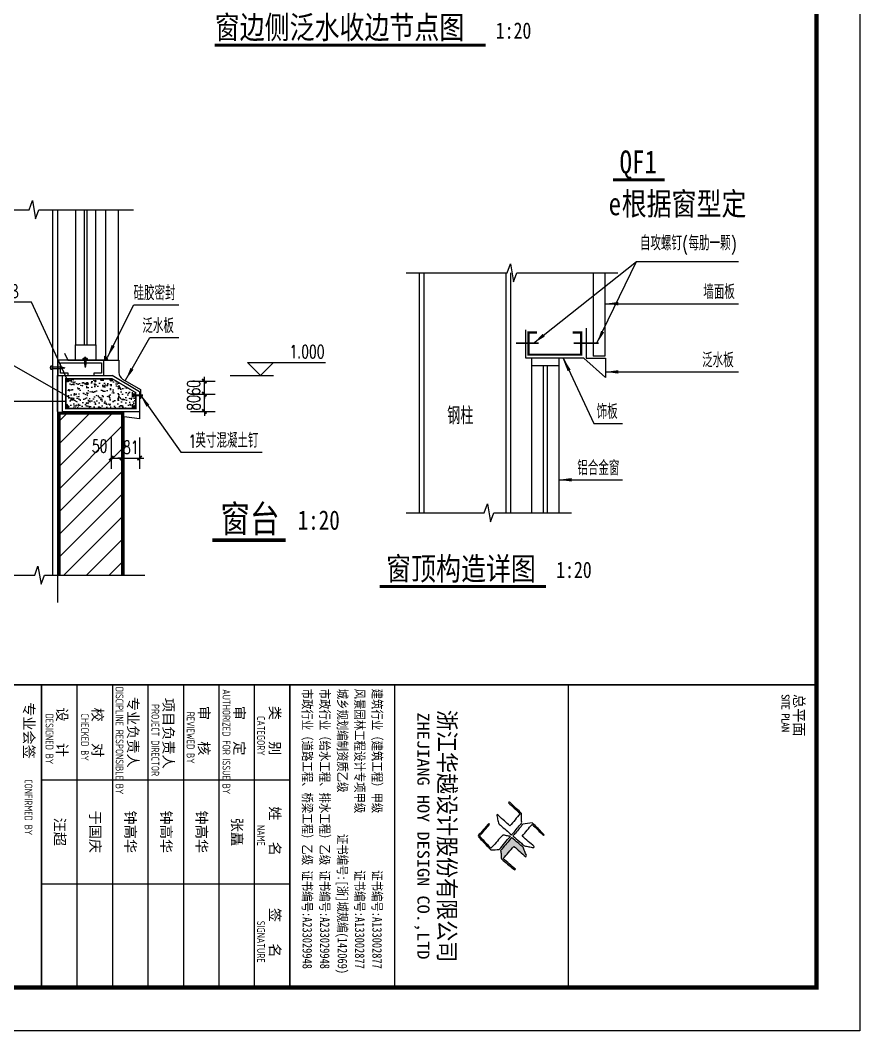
# Model space of a CAD drawing. Extents: x 1840316 to 2045362, y 17308253 to 17931430.
# Drawn here: x 2035655 to 2045362, y 17308253 to 17319933 of the extents above; entities that cross this region are included whole.
import ezdxf
from ezdxf.enums import TextEntityAlignment as Align

# ---------------------------------------------------------------- set-up
doc = ezdxf.new("R2010")
doc.units = 0
doc.header["$LTSCALE"] = 1000
doc.header["$MEASUREMENT"] = 0
doc.linetypes.add('DOTE', pattern=[2.4200000000000004, 2, -0.2, 0.02, -0.2])
doc.layers.get('Defpoints').update_dxf_attribs({"color": 250})
for name, color, linetype in [('C型钢', 6, 'Continuous'), ('DOTE', 1, 'DOTE'), ('PUB_DIM', 161, 'Continuous'), ('PUB_TEXT', 7, 'Continuous'), ('PUB_TITLE', 4, 'Continuous'), ('PUB_WALL', 9, 'Continuous'), ('TK', 4, 'Continuous'), ('WALL', 9, 'Continuous'), ('WINDOW', 140, 'Continuous'), ('填充', 8, 'Continuous'), ('梁柱', 3, 'Continuous')]:
    doc.layers.add(name, color=color, linetype=linetype)
doc.styles.add('-宋体', font='', dxfattribs={"width": 0.8})
doc.styles.add('_TCH_DIM', font='SIMPLEX', dxfattribs={"bigfont": 'GBCBIG'})
doc.styles.add('_TCH_DIM_T3', font='SIMPLEX', dxfattribs={"width": 0.7058823529411765, "bigfont": 'GBCBIG'})
doc.styles.add('HT', font='simhei.ttf', dxfattribs={"width": 0.7})
doc.styles.add('ROMANS', font='romans', dxfattribs={"width": 0.65, "height": 231.2749999999999})
doc.styles.add('TESD', font='tssdeng.shx', dxfattribs={"width": 0.8, "bigfont": '_hztxt.shx'})
doc.styles.add('TSSD_REIN', font='tssdeng.shx', dxfattribs={"width": 0.7, "bigfont": 'tssdchn.shx'})
doc.styles.add('图签宋体', font='', dxfattribs={"height": 300})
doc.styles.add('图签黑体', font='simhei.ttf', dxfattribs={"height": 550})
doc.styles.add('宋体', font='', dxfattribs={"width": 0.8})
doc.styles.get('-宋体').set_extended_font_data('SimSun')
doc.styles.get('图签宋体').set_extended_font_data('NSimSun')
doc.styles.get('宋体').set_extended_font_data('SimSun')
doc.dimstyles.new('_TCH_ARCH&&20', dxfattribs={"dimtxt": 59.5, "dimasz": 20, "dimexe": 50, "dimexo": 60, "dimgap": 20, "dimtad": 1, "dimdec": 0, "dimzin": 0, "dimdsep": 46, "dimtxsty": '_TCH_DIM_T3', "dimblk": 'ARCHTICK', "dimcen": 0.09, "dimclrt": 7, "dimazin": 2, "dimtfac": 1, "dimtdec": 0, "dimtix": 1, "dimtmove": 2, "dimatfit": 3, "dimfxl": 0, "dimtolj": 1, "dimtzin": 0, "dimarcsym": 0})

# ---------------------------------------------------------------- blocks, each defined once
blk = doc.blocks.new('A$C5D7C7B29')
at = {"layer": 'PUB_DIM', "const_width": 70}
for points in [[(5834.790850701713, 4064.50763571664), (12099.34781272704, 4064.50763571664)], [(15045.04867382481, 949.4093091914547), (16238.88833627207, 949.4093091914547)]]:
    blk.add_lwpolyline(points, dxfattribs=at)
at = {"layer": 'PUB_TEXT', "style": '宋体', "width": 0.8}
for s, height, p in [('窗边侧泛水收边节点图', 528.6919831223629, (5834.790850701713, 4211.554049218772)), ('1:20', 377.6371308016878, (12332.68114606038, 4211.554049218772)), ('QF1', 528.6919831223629, (15195.04931011138, 1099.409309191455)), ('根据窗型定', 528.6919831223629, (15243.4960444306, 131.413661036233)), ('e', 528.6919831223629, (14941.04878704663, 131.413661036233))]:
    blk.add_text(s, height=height, dxfattribs=at).set_placement(p)
blk = doc.blocks.new('_ArchTick')
at = {"color": 0, "linetype": 'ByBlock', "const_width": 0.4}
blk.add_lwpolyline([(-0.5, -0.5), (0.5, 0.5)], dxfattribs=at)
blk = doc.blocks.new('*D371')
at = {"layer": 'Defpoints', "color": 0}
for p in [(1863402.84154461, 18359638.28168827), (1863527.743472442, 18359638.28168827), (1863402.84154461, 18359558.28168827)]:
    blk.add_point(p, dxfattribs=at)
at = {"layer": 'PUB_DIM', "color": 0, "lineweight": -2}
for p, q in [((1863527.743472442, 18359638.28168827), (1863527.743472442, 18359658.28168827)), ((1863462.84154461, 18359638.28168827), (1863577.743472442, 18359638.28168827)), ((1863527.743472442, 18359558.28168827), (1863527.743472442, 18359638.28168827)), ((1863462.84154461, 18359558.28168827), (1863577.743472442, 18359558.28168827)), ((1863527.743472442, 18359558.28168827), (1863527.743472442, 18359538.28168827))]:
    blk.add_line(p, q, dxfattribs=at)
at = {"layer": 'PUB_DIM', "color": 0, "lineweight": -2, "xscale": 20, "yscale": 20, "zscale": 20}
for p, rotation in [((1863527.743472442, 18359638.28168827), 270), ((1863527.743472442, 18359558.28168827), 90)]:
    blk.add_blockref('_ArchTick', p, dxfattribs=dict(at, rotation=rotation))
at = {"layer": 'PUB_DIM', "color": 7, "insert": (1863477.993472439, 18359598.28168827), "char_height": 59.5, "attachment_point": 5, "rotation": 90, "style": '_TCH_DIM_T3'}
blk.add_mtext('\\A1;80', dxfattribs=at)
blk = doc.blocks.new('*D372')
at = {"layer": 'Defpoints', "color": 0}
for p in [(1863402.84154461, 18359698.28168827), (1863527.743472442, 18359698.28168827), (1863402.84154461, 18359638.28168827)]:
    blk.add_point(p, dxfattribs=at)
at = {"layer": 'PUB_DIM', "color": 0, "lineweight": -2}
for p, q in [((1863462.84154461, 18359698.28168827), (1863577.743472442, 18359698.28168827)), ((1863527.743472442, 18359698.28168827), (1863527.743472442, 18359718.28168827)), ((1863527.743472442, 18359638.28168827), (1863527.743472442, 18359698.28168827)), ((1863462.84154461, 18359638.28168827), (1863577.743472442, 18359638.28168827)), ((1863527.743472442, 18359638.28168827), (1863527.743472442, 18359618.28168827))]:
    blk.add_line(p, q, dxfattribs=at)
at = {"layer": 'PUB_DIM', "color": 0, "lineweight": -2, "xscale": 20, "yscale": 20, "zscale": 20}
for p, rotation in [((1863527.743472442, 18359698.28168827), 270), ((1863527.743472442, 18359638.28168827), 90)]:
    blk.add_blockref('_ArchTick', p, dxfattribs=dict(at, rotation=rotation))
at = {"layer": 'PUB_DIM', "color": 7, "insert": (1863477.993472439, 18359668.28168827), "char_height": 59.5, "attachment_point": 5, "rotation": 90, "style": '_TCH_DIM_T3'}
blk.add_mtext('\\A1;60', dxfattribs=at)
blk = doc.blocks.new('*D373')
at = {"layer": 'Defpoints', "color": 0}
for p in [(1863097.062869284, 18359498.69733154), (1863147.062869284, 18359498.69733154), (1863147.062869284, 18359343.25569417)]:
    blk.add_point(p, dxfattribs=at)
at = {"layer": 'PUB_DIM', "color": 0, "lineweight": -2}
for p, q in [((1863097.062869284, 18359438.69733154), (1863097.062869284, 18359293.25569417)), ((1863147.062869284, 18359438.69733154), (1863147.062869284, 18359293.25569417)), ((1863097.062869284, 18359343.25569417), (1863147.062869284, 18359343.25569417))]:
    blk.add_line(p, q, dxfattribs=at)
at = {"layer": 'PUB_DIM', "color": 0, "lineweight": -2, "xscale": 20, "yscale": 20, "zscale": 20, "rotation": 180}
blk.add_blockref('_ArchTick', (1863097.062869284, 18359343.25569417), dxfattribs=at)
at = {"layer": 'PUB_DIM', "color": 0, "lineweight": -2, "xscale": 20, "yscale": 20, "zscale": 20}
blk.add_blockref('_ArchTick', (1863147.062869284, 18359343.25569417), dxfattribs=at)
at = {"layer": 'PUB_DIM', "color": 7, "insert": (1863043.062869284, 18359398.25569417), "char_height": 59.5, "attachment_point": 5, "style": '_TCH_DIM_T3'}
blk.add_mtext('\\A1;50', dxfattribs=at)
blk = doc.blocks.new('*D374')
at = {"layer": 'Defpoints', "color": 0}
for p in [(1863147.062869284, 18359498.69733154), (1863228.132120914, 18359498.69733154), (1863228.132120914, 18359343.25569417)]:
    blk.add_point(p, dxfattribs=at)
at = {"layer": 'PUB_DIM', "color": 0, "lineweight": -2}
for p, q in [((1863147.062869284, 18359438.69733154), (1863147.062869284, 18359293.25569417)), ((1863228.132120914, 18359438.69733154), (1863228.132120914, 18359293.25569417)), ((1863147.062869284, 18359343.25569417), (1863127.062869284, 18359343.25569417)), ((1863147.062869284, 18359343.25569417), (1863228.132120914, 18359343.25569417)), ((1863228.132120914, 18359343.25569417), (1863248.132120914, 18359343.25569417))]:
    blk.add_line(p, q, dxfattribs=at)
at = {"layer": 'PUB_DIM', "color": 0, "lineweight": -2, "xscale": 20, "yscale": 20, "zscale": 20}
blk.add_blockref('_ArchTick', (1863147.062869284, 18359343.25569417), dxfattribs=at)
at = {"layer": 'PUB_DIM', "color": 0, "lineweight": -2, "xscale": 20, "yscale": 20, "zscale": 20, "rotation": 180}
blk.add_blockref('_ArchTick', (1863228.132120914, 18359343.25569417), dxfattribs=at)
at = {"layer": 'PUB_DIM', "color": 7, "insert": (1863187.597495099, 18359393.00569417), "char_height": 59.5, "attachment_point": 5, "style": '_TCH_DIM_T3'}
blk.add_mtext('\\A1;81', dxfattribs=at)
blk = doc.blocks.new('444')
for p, q in [((1866578.716891386, 18357961.77035375), (1866578.716891386, 18357576.47822893)), ((1866632.716891386, 18357961.77035375), (1866632.716891386, 18357576.47822893)), ((1866459.016363615, 18357521.70690971), (1866442.080959216, 18357564.7127582)), ((1866632.716891386, 18357576.47822893), (1866578.716891386, 18357576.47822893))]:
    blk.add_line(p, q)
at = {"color": 2}
blk.add_lwpolyline([(1866545.996842326, 18357705.49841313), (1866545.996842326, 18357567.68124297), (1866635.996842326, 18357567.68124297), (1866635.996842326, 18357477.68124297), (1866535.18998353, 18357567.71828492), (1866266.941260611, 18357567.71828492), (1866266.941260611, 18357697.65209818)], dxfattribs=at)
at = {"color": 8, "const_width": 8}
for points in [[(1866327.278307756, 18357635.86007316), (1866221.709930786, 18357635.86007316)], [(1866604.571117986, 18357635.86007316), (1866489.149720493, 18357635.86007316)]]:
    blk.add_lwpolyline(points, dxfattribs=at)
at = {"layer": 'PUB_DIM'}
for p, q in [((1866303.336269714, 18357635.86007316), (1866779.500603688, 18358013.24880378)), ((1866596.546573612, 18357635.86007316), (1866779.500603688, 18358013.24880378)), ((1866779.500603688, 18358013.24880378), (1867251.302636946, 18358013.24880378)), ((1866635.996842326, 18357818.8654033), (1866756.046725515, 18357818.8654033)), ((1866756.046725515, 18357818.8654033), (1867251.302636946, 18357818.8654033)), ((1866442.080959216, 18357564.7127582), (1866582.516775647, 18357265.16920278)), ((1866635.996842326, 18357503.51955582), (1866756.046725515, 18357503.51955582)), ((1866756.046725515, 18357503.51955582), (1867251.302636946, 18357503.51955582)), ((1866582.516775647, 18357265.16920278), (1866714.37131206, 18357265.16920278)), ((1866419.486723672, 18357004.62748257), (1866597.074742113, 18357004.62748257)), ((1866597.074742113, 18357004.62748257), (1866714.37131206, 18357004.62748257))]:
    blk.add_line(p, q, dxfattribs=at)
for points in [[(1865714.127325873, 18357961.77035375), (1866180.92210863, 18357961.77035375), (1866196.208858469, 18358003.77035375), (1866211.020324848, 18357919.77035375), (1866225.92210863, 18357961.77035375), (1866692.716891386, 18357961.77035375)], [(1865714.127325873, 18356852.22352101), (1866074.307024773, 18356852.22352101), (1866089.593774612, 18356894.22352101), (1866104.405240991, 18356810.22352101), (1866119.307024773, 18356852.22352101), (1866479.486723672, 18356852.22352101)]]:
    blk.add_lwpolyline(points, dxfattribs=at)
for points in [[(1866635.996842326, 18357818.8654033, 0, 16, 0), (1866695.996842326, 18357818.8654033, 0, 0, 0)], [(1866596.546573612, 18357635.86007316, 0, 16, 0), (1866622.720398108, 18357689.85017329, 0, 0, 0)], [(1866303.336269714, 18357635.86007316, 0, 16, 0), (1866350.358572741, 18357673.12806235, 0, 0, 0)], [(1866442.080959216, 18357564.7127582, 0, 16, 0), (1866467.550675517, 18357510.38694894, 0, 0, 0)], [(1866635.996842326, 18357503.51955582, 0, 16, 0), (1866695.996842326, 18357503.51955582, 0, 0, 0)], [(1866419.486723672, 18357004.62748257, 0, 16, 0), (1866479.486723672, 18357004.62748257, 0, 0, 0)]]:
    blk.add_lwpolyline(points, format="xyseb", dxfattribs=at)
at = {"layer": 'PUB_DIM', "const_width": 14}
blk.add_lwpolyline([(1865592.149254136, 18356510.86055946), (1866361.145034726, 18356510.86055946)], dxfattribs=at)
at = {"layer": 'WINDOW'}
for p, q in [((1866293.486723672, 18357567.71828492), (1866293.486723672, 18356852.22352101)), ((1866419.486723672, 18357567.71828492), (1866419.486723672, 18356852.22352101)), ((1866419.486723672, 18357531.71828492), (1866293.486723672, 18357531.71828492)), ((1866347.486723672, 18357531.71828492), (1866347.486723672, 18356852.22352101)), ((1866365.486723672, 18357531.71828492), (1866365.486723672, 18356852.22352101))]:
    blk.add_line(p, q, dxfattribs=at)
at = {"layer": 'WINDOW', "const_width": 10}
blk.add_lwpolyline([(1866484.151056998, 18357685.52714003), (1866523.520671049, 18357685.52714003), (1866523.520671049, 18357583.30594108), (1866280.051988518, 18357583.30594108), (1866280.051988518, 18357685.52714003), (1866319.42160257, 18357685.52714003)], dxfattribs=at)
at = {"layer": '梁柱'}
for p, q in [((1865774.127325873, 18357961.77035375), (1865774.127325873, 18356852.22352101)), ((1865795.727325873, 18357961.77035375), (1865795.727325873, 18356852.22352101)), ((1866175.727325873, 18357961.77035375), (1866175.727325873, 18356852.22352101)), ((1866197.327325874, 18357961.77035375), (1866197.327325874, 18356852.22352101))]:
    blk.add_line(p, q, dxfattribs=at)
at = {"layer": 'PUB_TEXT', "style": '_TCH_DIM'}
for s, p in [('自攻螺钉', (1866795.111147584, 18358065.41547044)), ('每肋一颗', (1867019.706892265, 18358065.41547044)), ('墙面板', (1867088.068594393, 18357839.8654033)), ('泛水板', (1867082.855828436, 18357524.51955582)), ('饰板', (1866595.073439719, 18357286.16920278)), ('铝合金窗', (1866505.711737592, 18357025.62748257))]:
    blk.add_text(s, height=67.5177304964539, dxfattribs=at).set_placement(p)
at = {"layer": 'PUB_TEXT'}
for s, height, style, width, p in [('(', 59.5, '_TCH_DIM', 0.7058823529411765, (1866991.706892265, 18358065.41547044)), (')', 59.5, '_TCH_DIM', 0.7058823529411765, (1867216.302636946, 18358065.41547044)), ('钢柱', 80, 'TESD', 0.8, (1865903.801401232, 18357260.85258102)), ('窗顶构造详图', 105.7383966244726, '宋体', 0.8, (1865621.676680296, 18356540.86055946)), ('1:20', 75.52742616033754, '宋体', 0.8, (1866407.811701393, 18356550.86055946))]:
    blk.add_text(s, height=height, dxfattribs=dict(at, style=style, width=width)).set_placement(p)
blk = doc.blocks.new('A$C053D6479')
at = {"layer": 'PUB_TITLE'}
h = blk.add_hatch(color=256, dxfattribs=at)
h.dxf.hatch_style = 1
edge = h.paths.add_edge_path()
edge.add_spline(control_points=[(1025.519621957908, 826.970812613552), (1104.549613309908, 919.7621780578629), (1187.941649639164, 1008.123974608781), (1265.729200935806, 1102.097008583893)], knot_values=[13, 13, 13, 13, 14, 14, 14, 14], degree=3, periodic=0)
edge.add_spline(control_points=[(1265.729200935806, 1102.097008583893), (1258.470379959675, 1111.084441810905), (1249.206098676776, 1119.032006730849), (1238.625101030804, 1115.649058536335)], knot_values=[12, 12, 12, 12, 13, 13, 13, 13], degree=3, periodic=0)
edge.add_spline(control_points=[(1238.625101030804, 1115.649058536335), (1210.271808678866, 1106.654872917628), (1179.15678816021, 1091.651058770076), (1143.686475056107, 1076.924092678179)], knot_values=[11, 11, 11, 11, 12, 12, 12, 12], degree=3, periodic=0)
edge.add_spline(control_points=[(1143.686475056107, 1076.924092678179), (1109.114230035339, 1062.541498558188), (1068.876728457515, 1052.791045079764), (1046.816665082006, 1038.138355295698)], knot_values=[10, 10, 10, 10, 11, 11, 11, 11], degree=3, periodic=0)
edge.add_spline(control_points=[(1046.816665082006, 1038.138355295698), (1028.078778376454, 1025.761221482593), (1006.849259168492, 991.7359201819054), (990.6705288813682, 972.309289532539)], knot_values=[9, 9, 9, 9, 10, 10, 10, 10], degree=3, periodic=0)
edge.add_spline(control_points=[(990.6705288813682, 972.309289532539), (941.5806419086875, 913.4014251652989), (898.6421836885856, 867.6944863868994), (849.2011723524192, 809.5428898794926)], knot_values=[8, 8, 8, 8, 9, 9, 9, 9], degree=3, periodic=0)
edge.add_spline(control_points=[(849.2011723524192, 809.5428898794926), (841.8748274602694, 800.8998286242713), (822.0970724475337, 776.2873612219119), (822.0970724475337, 774.693796802836)], knot_values=[7, 7, 7, 7, 8, 8, 8, 8], degree=3, periodic=0)
edge.add_spline(control_points=[(822.0970724475337, 774.693796802836), (822.5832446430577, 770.6153522730456), (848.3031042688526, 752.4311616792693), (858.9516258308431, 743.7205765080289)], knot_values=[6, 6, 6, 6, 7, 7, 7, 7], degree=3, periodic=0)
edge.add_spline(control_points=[(858.9516258308431, 743.7205765080289), (949.3256350803422, 669.5928214616724), (1035.202551520313, 591.8052701651468), (1122.38943193201, 520.8646439567092)], knot_values=[5, 5, 5, 5, 6, 6, 6, 6], degree=3, periodic=0)
edge.add_spline(control_points=[(1122.38943193201, 520.8646439567092), (1153.227604394779, 526.8135009611142), (1184.76127319294, 529.5752291279496), (1217.328057906707, 532.5530338259996)], knot_values=[4, 4, 4, 4, 5, 5, 5, 5], degree=3, periodic=0)
edge.add_spline(control_points=[(1217.328057906707, 532.5530338259996), (1246.228293978726, 535.1797141605639), (1293.042624980328, 532.4112336021499), (1316.135804271558, 542.2292109968257)], knot_values=[3, 3, 3, 3, 4, 4, 4, 4], degree=3, periodic=0)
edge.add_spline(control_points=[(1316.135804271558, 542.2292109968257), (1326.507477777777, 546.5845035825041), (1337.56789522781, 564.9104944000137), (1349.046960957232, 579.016240464116)], knot_values=[2, 2, 2, 2, 3, 3, 3, 3], degree=3, periodic=0)
edge.add_spline(control_points=[(1349.046960957232, 579.016240464116), (1422.965391863836, 670.0114697411773), (1506.904371913173, 758.9269624038716), (1571.82861720107, 848.3353796536685)], knot_values=[1, 1, 1, 1, 2, 2, 2, 2], degree=3, periodic=0)
edge.add_spline(control_points=[(1571.82861720107, 848.3353796536685), (1564.292948169168, 852.3463002674398), (1561.254371946561, 860.9150852149469), (1550.531574076973, 861.8874296059948)], knot_values=[0, 0, 0, 0, 1, 1, 1, 1], degree=3, periodic=0)
edge.add_spline(control_points=[(1550.531574076973, 861.8874296059948), (1469.084226530162, 768.9542639381834), (1393.160335316672, 670.5651658529532), (1310.32874749077, 579.016240464116)], knot_values=[15, 15, 15, 15, 16, 16, 16, 16], degree=3, periodic=0)
edge.add_spline(control_points=[(1310.32874749077, 579.016240464116), (1215.943817627616, 662.2664765695226), (1117.75729129056, 741.6408398935455), (1025.519621957908, 826.970812613552)], knot_values=[14, 14, 14, 14, 15, 15, 15, 15], degree=3, periodic=0)
at = {"layer": 'TK'}
for points, knots in [([(1031.326678738813, 1297.774564922729), (1065.554551787558, 1286.086175053439), (1053.596066254075, 1261.953127455025), (1044.878728691139, 1224.132982072013), (1036.444991575787, 1187.555276744359), (1031.46847896243, 1158.168868476816), (1023.581685567158, 1121.456115317123), (1019.921889316873, 1104.446840862685), (1017.430256814347, 1084.534038017679), (1011.967572005466, 1071.11703589739), (1004.087531001773, 1051.616128940426), (975.8085149574326, 1026.449965426291), (955.8214358048281, 1003.289262219158), (906.3871768602403, 946.1707816272392), (865.5892267791787, 899.4982508493704), (814.3520792758791, 838.6524500912637), (806.2627141323173, 829.0437968364567), (789.1859157617437, 805.9506175453425), (787.2479793709936, 805.6737694894546), (777.4975258924533, 804.4988533501164), (728.2658386960393, 856.2829445734969), (719.4202056926442, 863.8186136053992), (650.829411762883, 921.9026861967868), (580.0913573026191, 978.3256704530795), (514.059719791403, 1036.200418904831), (509.2857789262198, 1105.756804834178), (488.4073840816272, 1175.799362959166), (479.2106267148629, 1247.36796158686), (569.7872077124193, 1342.786007365736), (662.7878972964827, 1435.786696949683), (758.2059430752415, 1526.363277947356), (764.2223239958985, 1523.324701724865), (768.3750448332867, 1518.48323694343), (773.6959294184344, 1514.749164385779), (693.072373647592, 1422.302170913259), (599.45046403585, 1342.853531281755), (519.8667765721912, 1249.299145586032), (607.1954572075047, 1170.61352620594), (698.4675345404539, 1096.006351355638), (789.1859157617437, 1020.710432561522), (874.0972402022453, 1108.937181280402), (950.0819029401755, 1205.94879147812), (1031.326678738813, 1297.774564922729)], [0, 0, 0, 0, 1, 1, 1, 2, 2, 2, 3, 3, 3, 4, 4, 4, 5, 5, 5, 6, 6, 6, 7, 7, 7, 8, 8, 8, 9, 9, 9, 10, 10, 10, 11, 11, 11, 12, 12, 12, 13, 13, 13, 14, 14, 14, 14]), ([(554.7833935647504, 949.0743100178079), (623.9954075221904, 890.5783415383776), (699.0212306521134, 833.1222413662472), (760.143879466108, 772.7558604122023), (688.7846049779328, 690.8898645858862), (613.6980103236856, 604.2566802858491), (539.225883305422, 516.9955235666712), (528.8542097992031, 504.8209615017404), (515.5114839866292, 486.9811428797548), (506.3147266197484, 482.146430490131), (491.864608583739, 474.6107614583452), (469.1158012645319, 471.6329567600624), (452.1065268099774, 466.6564441468217), (415.8731934543466, 456.0754465008504), (382.6176647966495, 448.472253552929), (341.6846668835497, 437.6144078511861), (323.2911521497881, 432.7054191538482), (296.8757961887168, 422.4012695637648), (293.2092475468526, 439.5523442419362), (290.5150432962691, 452.1388021947932), (312.9870025597047, 469.9043445091811), (322.2512838424882, 480.2084940992645), (399.626939251204, 566.152934455371), (476.5164224642795, 652.1041272031725), (552.852209565579, 735.9755833363743), (459.7772436739178, 815.3499466602807), (366.4321821180638, 894.4542143199942), (269.9810204235837, 970.3713531417889), (183.3410837320844, 883.2519966462278), (101.4075639896328, 791.4937471176381), (16.15186757722404, 702.9901503431029), (-17.86668133176863, 714.1248441006173), (9.028094433364458, 734.6588669734192), (27.83350505505223, 755.3346900696051), (103.1361762407469, 838.2405542033375), (192.3285169590963, 929.7152032844606), (266.1051476419671, 1005.220446218329), (319.4152793682879, 1008.542622888286), (386.763633242459, 1004.599226190534), (442.3560733314371, 1007.158382609079), (455.6312752281083, 1007.779602636758), (471.8100055151153, 1011.304351054889), (485.017683495651, 1007.158382609079), (507.212794703315, 1000.108885772817), (533.5606267483672, 966.9141286396771), (554.7833935647504, 949.0743100178079)], [0, 0, 0, 0, 1, 1, 1, 2, 2, 2, 3, 3, 3, 4, 4, 4, 5, 5, 5, 6, 6, 6, 7, 7, 7, 8, 8, 8, 9, 9, 9, 10, 10, 10, 11, 11, 11, 12, 12, 12, 13, 13, 13, 14, 14, 14, 15, 15, 15, 15]), ([(1550.531574076973, 861.8874296059948), (1561.254371946561, 860.9150852149469), (1564.292948169168, 852.3463002674398), (1571.82861720107, 848.3353796536685), (1506.904371913173, 758.9269624038716), (1422.965391863836, 670.0114697411773), (1349.046960957232, 579.016240464116), (1337.56789522781, 564.9104944000137), (1326.507477777777, 546.5845035825041), (1316.135804271558, 542.2292109968257), (1293.042624980328, 532.4112336021499), (1246.228293978726, 535.1797141605639), (1217.328057906707, 532.5530338259996), (1184.76127319294, 529.5752291279496), (1153.227604394779, 526.8135009611142), (1122.38943193201, 520.8646439567092), (1035.202551520313, 591.8052701651468), (949.3256350803422, 669.5928214616724), (858.9516258308431, 743.7205765080289), (848.3031042688526, 752.4311616792693), (822.5832446430577, 770.6153522730456), (822.0970724475337, 774.693796802836), (822.0970724475337, 776.2873612219119), (841.8748274602694, 800.8998286242713), (849.2011723524192, 809.5428898794926), (898.6421836885856, 867.6944863868994), (941.5806419086875, 913.4014251652989), (990.6705288813682, 972.309289532539), (1006.849259168492, 991.7359201819054), (1028.078778376454, 1025.761221482593), (1046.816665082006, 1038.138355295698), (1068.876728457515, 1052.791045079764), (1109.114230035339, 1062.541498558188), (1143.686475056107, 1076.924092678179), (1179.15678816021, 1091.651058770076), (1210.271808678866, 1106.654872917628), (1238.625101030804, 1115.649058536335), (1249.206098676776, 1119.032006730849), (1258.470379959675, 1111.084441810905), (1265.729200935806, 1102.097008583893), (1187.941649639164, 1008.123974608781), (1104.549613309908, 919.7621780578629), (1025.519621957908, 826.970812613552), (1117.75729129056, 741.6408398935455), (1215.943817627616, 662.2664765695226), (1310.32874749077, 579.016240464116), (1393.160335316672, 670.5651658529532), (1469.084226530162, 768.9542639381834), (1550.531574076973, 861.8874296059948)], [0, 0, 0, 0, 1, 1, 1, 2, 2, 2, 3, 3, 3, 4, 4, 4, 5, 5, 5, 6, 6, 6, 7, 7, 7, 8, 8, 8, 9, 9, 9, 10, 10, 10, 11, 11, 11, 12, 12, 12, 13, 13, 13, 14, 14, 14, 15, 15, 15, 16, 16, 16, 16]), ([(1097.223268417874, 489.8914236617857), (1100.403644864098, 424.683577926422), (1105.589481617208, 361.3461446657893), (1106.906197980279, 294.2071149313706), (1017.983952926123, 207.1552823519451), (924.7064152862877, 120.9339939398342), (829.842065619072, 32.70724522095406), (817.5324557221029, 21.2281794915325), (800.3881334353937, -0.06886363256489858), (787.2479793709936, -0.2781877723173238), (767.5445006657392, -0.5550358280888759), (724.6060424457537, 48.67665136832511), (711.6752125209896, 59.811345125956), (661.7547813808778, 102.8173272619606), (615.9803186863428, 142.5078851197031), (568.3354435173096, 185.723191395693), (545.1072163939243, 206.7433864639024), (517.7262684332673, 223.7526609183406), (498.5697334482102, 249.6818446840043), (501.1964137826581, 258.6692779110163), (510.7375431214459, 260.8097860499402), (515.9976561822696, 267.1030150263687), (608.7890216264641, 192.0164203721215), (695.9759020380443, 111.2510643774294), (785.3100429802435, 32.70724522095406), (883.0171495132381, 118.3748375214054), (976.564782817266, 208.1951506591286), (1070.119168512989, 298.0829877128708), (991.642873272649, 373.1020584512153), (891.5184105447261, 456.0754465008504), (802.7379657143028, 534.4842178251711), (791.4007002083817, 544.4439954434638), (768.0981967773987, 560.9670977023779), (765.9509362468962, 569.3333109017112), (761.1094714656938, 588.0036736911279), (776.1875619209604, 634.331832497206), (779.5029861993389, 654.58900731412), (785.2425190641079, 689.7824723624508), (788.0109996224055, 721.0392931048409), (794.9929725425318, 745.6517605072004), (896.5691994656809, 661.2266082624556), (997.7943020253442, 576.4570840455708), (1097.223268417874, 489.8914236617857)], [0, 0, 0, 0, 1, 1, 1, 2, 2, 2, 3, 3, 3, 4, 4, 4, 5, 5, 5, 6, 6, 6, 7, 7, 7, 8, 8, 8, 9, 9, 9, 10, 10, 10, 11, 11, 11, 12, 12, 12, 13, 13, 13, 14, 14, 14, 14])]:
    blk.add_open_spline(points, degree=3, knots=knots, dxfattribs=at)
blk = doc.blocks.new('GeYuanFrame_67131223', base_point=(18.75659878967225, 4.335168995631143))
at = {"layer": 'PUB_TITLE'}
for points in [[(554.7566324018035, 235.1351689956341), (554.7566324018035, 292.5351689956374)], [(578.7566155957375, 235.1351689956341), (578.7566155957375, 292.5351689956374)]]:
    blk.add_lwpolyline(points, dxfattribs=at)
at = {"layer": 'TK'}
for p, q in [((43.75659878967225, 414.3351689956311), (602.7565987896722, 414.3351689956311)), ((532.7565987896696, 316.7393569528235), (602.7565987896696, 316.7393569528235)), ((532.7565987896687, 284.3351689956366), (602.7565987896687, 284.3351689956366)), ((532.7565987896687, 276.1351689956377), (602.7565987896687, 276.1351689956377)), ((532.7565987896687, 267.9351689956379), (602.7565987896687, 267.9351689956379)), ((532.7565987896687, 259.7351689956363), (602.7565987896687, 259.7351689956363)), ((532.7565987896687, 251.5351689956365), (602.7565987896687, 251.5351689956365)), ((532.7565987896687, 243.3351689956366), (602.7565987896687, 243.3351689956366)), ((532.7565987896687, 235.1351689956341), (602.7565987896687, 235.1351689956341)), ((532.7565987896687, 235.1351689956341), (602.7565987896678, 235.1351689956341))]:
    blk.add_line(p, q, dxfattribs=at)
for points in [[(18.75659878967225, 424.3351689956311), (612.7565987896722, 424.3351689956311), (612.7565987896722, 4.335168995631143), (18.75659878967225, 4.335168995631143), (18.75659878967225, 424.3351689956311)], [(532.7565987896678, 292.5351689956374), (602.756598789666, 292.5351689956374)], [(532.7565987896687, 235.1351689956341), (602.7565987896678, 235.1351689956341)]]:
    blk.add_lwpolyline(points, dxfattribs=at)
at = {"layer": 'TK', "const_width": 1}
blk.add_lwpolyline([(602.7565987896722, 414.3351689956311), (43.75659878967225, 414.3351689956311), (43.75659878967225, 14.33516899563114), (602.7565987896722, 14.33516899563114)], close=True, dxfattribs=at)
at = {"layer": 'TK'}
for points, const_width in [([(532.7565987896484, 414.3351689956311), (532.7565987896484, 14.33516899562952)], 0.4), ([(532.7565987896687, 356.9506757631275), (602.7565987896687, 356.9506757631275)], 0.35), ([(532.7565987896678, 292.5351689956374), (602.7565987896678, 292.5351689956374)], 0.35), ([(532.756598789666, 292.5351689956374), (602.756598789666, 292.5351689956374)], 0.35), ([(532.7565987896687, 235.1351689956341), (602.7565987896678, 235.1351689956341)], 0.35)]:
    blk.add_lwpolyline(points, dxfattribs=dict(at, const_width=const_width))
at = {"layer": 'PUB_TITLE', "xscale": 0.01000000000021828, "yscale": 0.01000000000021828, "zscale": 0.01}
blk.add_blockref('A$C053D6479', (559.8637686655647, 336.0829253289344), dxfattribs=at)
at = {"layer": 'TK', "style": '图签宋体'}
for s, p in [('总平面', (534.9009015035898, 409.1017813987259)), ('类   别', (537.6457686301819, 287.8974250063743)), ('姓   名', (560.8684261396966, 287.8974250063743)), ('签   名', (584.352119653684, 287.8974250063743)), ('审   定', (537.6457686301801, 279.6974250063754)), ('审   核', (537.6457686301801, 271.4974250063756)), ('项目负责人', (535.803219281177, 263.2974250063749)), ('专业负责人', (535.5592244212075, 255.097425006375)), ('校   对', (538.0557233040618, 246.8974250063743)), ('设   计', (538.0274481624574, 238.6974250063727)), ('专业会签', (536.7905243634314, 231.0481934965305))]:
    blk.add_text(s, height=2.4, dxfattribs=at).set_placement(p)
at = {"layer": 'TK'}
for s, height, style, width, p in [('SITE PLAN', 1.697085135121936, 'ROMANS', 0.76, (535.0235466350767, 406.3072997961703)), ('建筑行业（建筑工程）甲级           证书编号:A133002877', 2.2, '-宋体', 0.8, (533.674631184228, 311.6425690805131)), ('风景园林工程设计专项甲级           证书编号:A133002877', 2.2, '-宋体', 0.8, (533.674631184228, 307.6213104188614)), ('城乡规划编制资质乙级        证书编号:[浙]城规编(142069)', 2.2, '-宋体', 0.8, (533.674631184228, 303.6331521320812)), ('市政行业（给水工程、排水工程）乙级 证书编号:A233029948', 2.2, '-宋体', 0.8, (533.674631184228, 299.5474612409566)), ('市政行业（道路工程、桥梁工程）乙级 证书编号:A233029948', 2.2, '-宋体', 0.8, (533.674631184228, 295.4953339950339)), ('CATEGORY', 1.8, 'TSSD_REIN', 0.7, (539.9900536879404, 284.9811927558371)), ('NAME', 1.8, 'TSSD_REIN', 0.7, (565.1805966047532, 284.9811927558371)), ('SIGNATURE', 1.8, 'TSSD_REIN', 0.7, (587.3350207722524, 284.9811927558371)), ('AUTHORIZED FOR ISSUE BY', 1.8, 'TSSD_REIN', 0.7, (533.7945630553695, 276.9803497190937)), ('REVIEWED BY', 1.8, 'TSSD_REIN', 0.7, (539.0259541167461, 268.7172389619932)), ('PROJECT DIRECTOR', 1.8, 'TSSD_REIN', 0.7, (537.2202264192292, 260.550088275329)), ('DISCIPLINE RESPONSIBLE BY', 1.8, 'TSSD_REIN', 0.7, (533.2453361442713, 252.2848289117578)), ('CHECKED BY', 1.8, 'TSSD_REIN', 0.7, (539.4232706016892, 244.2528200627235)), ('DESIGNED BY', 1.8, 'TSSD_REIN', 0.7, (539.4340941856653, 236.0763477295354)), ('CONFIRMED BY', 1.8, 'TSSD_REIN', 0.7, (554.6116875741518, 231.2292323589004))]:
    blk.add_text(s, height=height, dxfattribs=dict(at, style=style, width=width)).set_placement(p)
for s, height, style, width, p in [('浙江华越设计股份有限公司', 3.96, 'HT', 0.9, (567.7419390661353, 328.9690346743414)), ('ZHEJIANG HOY DESIGN CO.,LTD', 2.8, '图签黑体', 1.11, (567.7264146552852, 323.1017145038654))]:
    blk.add_text(s, height=height, dxfattribs=dict(at, style=style, width=width)).set_placement(p, align=Align.MIDDLE)
at = {"layer": 'TK', "char_height": 2.4, "width": 23.9999831939341, "attachment_point": 5, "style": '图签宋体'}
for s, insert in [('张矗', (566.7566239987705, 280.205764402049)), ('钟高华', (566.7566239987705, 272.0351689956378)), ('钟高华', (566.7566239987705, 263.8351689956371)), ('钟高华', (566.7566239987705, 255.572949511876)), ('于国庆', (566.7566239987705, 247.4351689956366)), ('汪超', (566.7566239987705, 239.2351689956354))]:
    blk.add_mtext(s, dxfattribs=dict(at, insert=insert))
blk = doc.blocks.new('11')
h = blk.add_hatch()
h.set_pattern_fill('混凝土', color=8, scale=7.1166695551958, style=0)
h.set_pattern_definition([(49.99999999999999, (1862020.817004421, 18358113.19959127), (51.04503704668964, -4.46586208554172), [5.33750216639685, -58.71252383036536]), (355, (1862020.817004421, 18358113.19959127), (-9.874473916664531, 53.53102857560643), [4.270001733117482, -46.9700190642923]), (100.4513999999999, (1862025.070757375, 18358112.82743642), (41.17060104239324, 49.06513399133323), [4.536178696153959, -49.89796722336084]), (46.18420000000002, (1862020.817004421, 18358127.43293038), (75.95201878809367, -11.7794413008134), [8.006253249595266, -88.06878574554797]), (96.63559999999994, (1862027.146338677, 18358126.4513063), (66.51685620955394, 69.32474995009328), [6.804268257731019, -74.84693887903632]), (351.1842, (1862020.817004421, 18358127.43293038), (66.51680209332572, 69.32480190355184), [6.405002599676223, -70.45502859643845]), (21, (1862027.933673977, 18358123.8745956), (42.47990245093129, -28.65305601544724), [5.33750216639685, -58.71252383036536]), (326.0000000000001, (1862027.933673977, 18358123.8745956), (17.31594814998682, 51.60653248533803), [4.270001733117481, -46.97001906429229]), (71.4514, (1862031.473664329, 18358121.48683867), (59.79586800412478, 22.95342966557898), [4.53617869615396, -49.89796722336084]), (37.50000000000001, (1862020.817004421, 18358113.19959127), (0.8653767213214828, 23.69095554673095), [0, -46.40068549987663, 0, -47.68168601981187, 0, -47.14793580317217]), (7.500000000000004, (1862020.817004421, 18358113.19959127), (18.72178968013981, 28.06897822165851), [0, -27.18567770084796, 0, -45.33318506659725, 0, -17.9695906268694]), (327.5, (1862004.946831314, 18358113.19959127), (37.99037879388637, -1.60515568993407), [0, -17.7916738879895, 0, -55.51002253052725, 0, -73.65752989627653]), (317.5, (1861997.830161758, 18358113.19959127), (41.50343256370223, 7.124140800878184), [0, -23.12917605438635, 0, -36.86434829591425, 0, -52.30752123068913])])
h.paths.add_polyline_path([(1862887.327150398, 18359709.76987356), (1862887.327150398, 18359635.33537165), (1862887.327150398, 18359572.7160143), (1863210.632449829, 18359572.7160143), (1863210.632449829, 18359633.26558528), (1863207.137093736, 18359633.26558528, -0.7413567761646654), (1863197.723182474, 18359636.12516171, -1), (1863208.00572072, 18359636.12516171, -0.1485297139423614), (1863207.137093736, 18359633.26558528), (1863210.632449829, 18359633.26558528), (1863210.632449829, 18359635.33537165), (1863210.632449829, 18359645.40868863), (1863102.063588681, 18359709.76987356)])
h.paths.add_polyline_path([(1862890.903213805, 18359700.18382399, -1), (1862901.185752051, 18359700.18382399, -1)], flags=16)
h.paths.add_polyline_path([(1862900.222991733, 18359581.28899675, -1), (1862889.940453487, 18359581.28899675, -1)], flags=16)
h.paths.add_polyline_path([(1863091.921600161, 18359703.70897592, -1), (1863102.204138407, 18359703.70897592, -1)], flags=16)
h.paths.add_polyline_path([(1863209.543640935, 18359581.2891987, -1), (1863199.261102689, 18359581.2891987, -1)], flags=16)
for points in [[(1862901.18575205, 18359700.18382399, 1), (1862890.903213805, 18359700.18382399, 1)], [(1863102.204138407, 18359703.70897592, 1.000000366180542), (1863091.921600162, 18359703.70897592, 1.000000366180542)], [(1863208.00572072, 18359636.12516171, 1), (1863197.723182475, 18359636.12516171, 1)], [(1862900.222991733, 18359581.28899675, 1), (1862889.940453488, 18359581.28899675, 1)], [(1863209.543640934, 18359581.2891987, 1), (1863199.261102689, 18359581.2891987, 1)]]:
    blk.add_hatch(color=256).paths.add_polyline_path(points)
at = {"layer": '填充'}
h = blk.add_hatch(dxfattribs=at)
h.set_pattern_fill('ANSI31', color=256, scale=593.0557962663169, style=0)
h.set_pattern_definition([(44.99999999999999, (1881605.519052951, 18462659.72725829), (-52.41922189523751, 52.41922189523753), [])])
h.paths.add_polyline_path([(1863149.848755805, 18359551.16501871), (1862855.693080858, 18359551.16501871), (1862855.693080858, 18358801.65852966), (1863149.848755805, 18358801.65852966)])
h.paths.add_polyline_path([(1862988.642326991, 18359438.88349925), (1863170.625734189, 18359438.88349925), (1863170.625734189, 18359332.13345592), (1862988.642326991, 18359332.13345592)], flags=9)
for p, q in [((1863070.188386534, 18360491.42413223), (1863070.188386534, 18359795.50400678)), ((1863129.493966161, 18360491.42413223), (1863129.493966161, 18359795.50400678)), ((1862972.743784824, 18359799.43342718), (1862972.743784824, 18359778.04271466)), ((1862980.33268664, 18359799.43342718), (1862980.33268664, 18359778.04271466)), ((1862823.349188108, 18359764.74310745), (1862866.297644137, 18359764.74310745)), ((1862823.349188108, 18359757.15420563), (1862866.297644137, 18359757.15420563)), ((1862866.297644137, 18359764.74310745), (1862882.248081667, 18359760.94865654)), ((1862866.297644137, 18359757.15420563), (1862882.248081667, 18359760.94865654)), ((1862972.743784824, 18359778.04271466), (1862976.538235733, 18359762.09227712)), ((1862980.33268664, 18359778.04271466), (1862976.538235733, 18359762.09227712)), ((1862848.576411303, 18359558.28168827), (1862848.576411303, 18359724.33731123)), ((1862871.029716446, 18359724.33731123), (1863100.749897999, 18359724.33731123)), ((1862872.298643153, 18359558.28168827), (1862872.298643153, 18359724.33731123)), ((1863228.132120912, 18359648.82329443), (1863100.749897999, 18359724.33731123)), ((1863228.132120912, 18359648.82329443), (1863228.132120912, 18359524.02255627)), ((1863266.831616224, 18359591.80648545), (1863232.047965635, 18359634.08982264)), ((1862872.298643153, 18359558.28168827), (1863228.132120912, 18359558.28168827)), ((1863228.132120912, 18359524.02255627), (1863156.965425361, 18359533.77242665))]:
    blk.add_line(p, q)
at = {"color": 2}
blk.add_lwpolyline([(1862880.906427267, 18359827.52901978), (1862896.91588599, 18359795.50400678), (1863132.076687055, 18359795.50400678), (1863132.076687055, 18359739.12170708, 0.264864669952408), (1863149.514534407, 18359708.51263239), (1863232.047965635, 18359659.5856254), (1863232.047965635, 18359617.47095932)], format="xyb", dxfattribs=at)
for points in [[(1862985.093088849, 18359803.67681747), (1862985.093088849, 18359800.61953877), (1862983.906977256, 18359799.43342718), (1862969.169494207, 18359799.43342718), (1862967.983382614, 18359800.61953877), (1862967.983382614, 18359803.67681747), (1862969.169494207, 18359804.86292907), (1862983.906977256, 18359804.86292907)], [(1862819.10579781, 18359769.50350966), (1862822.163076514, 18359769.50350966), (1862823.349188108, 18359768.31739806), (1862823.349188108, 18359753.57991502), (1862822.163076514, 18359752.39380343), (1862819.10579781, 18359752.39380343), (1862817.919686218, 18359753.57991502), (1862817.919686218, 18359768.31739806)]]:
    blk.add_lwpolyline(points, close=True)
for points, const_width in [([(1862887.327150398, 18359635.33537165), (1862887.327150398, 18359709.76987356), (1863102.063588681, 18359709.76987356)], 7.1166695551958), ([(1863210.632449829, 18359635.33537165), (1863210.632449829, 18359645.40868863), (1863210.632449829, 18359645.40868863), (1863102.063588681, 18359709.76987356)], 5.930557962663166), ([(1863194.759834541, 18359649.2524549), (1863194.759834541, 18359623.69496051)], 7.1166695551958), ([(1863210.632449829, 18359635.33537165), (1863210.632449829, 18359572.7160143), (1862887.327150398, 18359572.7160143), (1862887.327150398, 18359635.33537165)], 7.1166695551958), ([(1863195.641903996, 18359574.3424524), (1863195.641903996, 18359593.73088328)], 7.1166695551958)]:
    blk.add_lwpolyline(points, dxfattribs=dict(const_width=const_width))
at = {"color": 8, "const_width": 9.488892740261067}
blk.add_lwpolyline([(1863201.979494926, 18359633.26558528), (1863243.286210974, 18359633.26558528)], dxfattribs=at)
for centre in [(1862896.044482928, 18359700.18382399), (1863097.062869284, 18359703.70897592), (1863202.864451597, 18359636.12516171), (1862895.08172261, 18359581.28899675), (1863204.402371812, 18359581.2891987)]:
    blk.add_circle(centre, 5.141269122772522)
for centre, start, end in [((1862976.538235733, 18359804.86292907), 0, 180), ((1862817.919686218, 18359760.94865654), 90, 270)]:
    blk.add_arc(centre, 3.794450907527751, start, end)
for points in [[(1863084.640640636, 18359795.50400678), (1863078.406727606, 18359810.5813581), (1863063.345424665, 18359816.85394513)], [(1863084.640640636, 18359795.50400678), (1863063.345424665, 18359816.85394513), (1863063.345424665, 18359795.50400678)]]:
    blk.add_solid(points)
at = {"layer": 'C型钢'}
blk.add_lwpolyline([(1863015.900960964, 18359724.33731123), (1863063.345424665, 18359724.33731123), (1863063.345424665, 18359795.50400678), (1862849.84533801, 18359795.50400678), (1862849.84533801, 18359724.33731123), (1862897.28980171, 18359724.33731123), (1862897.28980171, 18359736.19842715), (1862861.706453935, 18359736.19842715), (1862861.706453935, 18359783.64289086), (1863051.48430874, 18359783.64289086), (1863051.48430874, 18359736.19842715), (1863015.900960964, 18359736.19842715)], close=True, dxfattribs=at)
at = {"layer": 'DOTE'}
blk.add_line((1862848.576411303, 18360446.0310151), (1862848.576411303, 18358675.73870729), dxfattribs=at)
at = {"layer": 'PUB_DIM'}
for p, q in [((1862729.057931378, 18360063.36297033), (1862503.475076674, 18360063.36297033)), ((1862896.044482928, 18359700.18382399), (1862729.057931378, 18360063.36297033)), ((1863079.071339284, 18359808.97392731), (1863202.066372993, 18360051.91844087)), ((1863202.066372993, 18360051.91844087), (1863409.462850934, 18360051.91844087)), ((1863163.33470618, 18359703.66934492), (1863275.451696585, 18359899.91562481)), ((1863275.451696585, 18359899.91562481), (1863409.462850934, 18359899.91562481)), ((1862485.712165517, 18359861.67357857), (1861988.199148991, 18359861.67357857)), ((1862941.667244923, 18359600.82004044), (1862485.712165517, 18359861.67357857)), ((1863787.517067275, 18359724.33731123), (1863727.517067275, 18359784.33731123)), ((1863727.517067275, 18359784.33731123), (1864087.517067275, 18359784.33731123)), ((1863787.517067275, 18359724.33731123), (1863847.517067275, 18359784.33731123)), ((1863647.517067275, 18359724.33731123), (1863847.517067275, 18359724.33731123)), ((1862041.798658639, 18359604.02569297), (1861988.199148991, 18359604.02569297)), ((1862887.327150398, 18359604.02569297), (1862041.798658639, 18359604.02569297)), ((1863232.047965635, 18359634.08982264), (1863418.850177905, 18359369.93834515)), ((1863418.850177905, 18359369.93834515), (1863794.657224663, 18359369.93834515))]:
    blk.add_line(p, q, dxfattribs=at)
for points in [[(1862279.242846886, 18360491.42413223), (1862717.451754299, 18360491.42413223), (1862732.738504138, 18360533.42413223), (1862747.549970518, 18360449.42413223), (1862762.451754299, 18360491.42413223), (1863200.660661712, 18360491.42413223)], [(1862279.242846886, 18358801.65852966), (1862743.048599825, 18358801.65852966), (1862758.335349664, 18358843.65852966), (1862773.146816043, 18358759.65852966), (1862788.048599825, 18358801.65852966), (1863251.854352763, 18358801.65852966)]]:
    blk.add_lwpolyline(points, dxfattribs=at)
for points in [[(1863079.071339284, 18359808.97392731, 0, 16, 0), (1863106.172244068, 18359862.50467511, 0, 0, 0)], [(1863163.33470618, 18359703.66934492, 0, 16, 0), (1863193.098291251, 18359755.76664815, 0, 0, 0)], [(1863232.047965635, 18359634.08982264, 0, 16, 0), (1863266.691319871, 18359585.10168114, 0, 0, 0)]]:
    blk.add_lwpolyline(points, format="xyseb", dxfattribs=at)
at = {"layer": 'PUB_DIM', "const_width": 16.60556229545687}
blk.add_lwpolyline([(1863564.450885184, 18358964.13532326), (1863903.708828789, 18358964.13532326)], dxfattribs=at)
at = {"layer": 'WALL'}
for p, q in [((1862848.576411303, 18359558.28168827), (1862848.576411303, 18358801.65852966)), ((1863156.965425361, 18358801.65852966), (1863156.965425361, 18359533.77242665))]:
    blk.add_line(p, q, dxfattribs=at)
at = {"layer": 'WALL', "const_width": 14.2333391103916}
blk.add_lwpolyline([(1863149.848755805, 18358801.65852966), (1863149.848755805, 18359551.16501871), (1862855.693080858, 18359551.16501871), (1862855.693080858, 18358801.65852966)], dxfattribs=at)
at = {"layer": 'WINDOW'}
for p, q in [((1862931.60422278, 18360491.42413223), (1862931.60422278, 18359866.67070233)), ((1862973.118128518, 18359866.67070233), (1862973.118128518, 18360491.42413223)), ((1862984.979244444, 18359866.67070233), (1862984.979244444, 18360491.42413223)), ((1863026.493150183, 18359866.67070233), (1863026.493150183, 18360491.42413223))]:
    blk.add_line(p, q, dxfattribs=at)
blk.add_lwpolyline([(1863026.493150183, 18359795.50400678), (1862931.60422278, 18359795.50400678), (1862931.60422278, 18359866.67070233), (1863026.493150183, 18359866.67070233)], close=True, dxfattribs=at)
at = {"layer": '梁柱'}
for p, q in [((1862350.409542438, 18360491.42413223), (1862350.409542438, 18358801.65852966)), ((1862374.131774289, 18360491.42413223), (1862374.131774289, 18358801.65852966)), ((1862824.854179452, 18360491.42413223), (1862824.854179452, 18358801.65852966)), ((1862848.576411303, 18360491.42413223), (1862848.576411303, 18358801.65852966))]:
    blk.add_line(p, q, dxfattribs=at)
at = {"layer": 'PUB_TEXT'}
for s, height, style, width, p in [('10%%C8', 59.5, '_TCH_DIM', 0.7058823529411765, (1862524.475076674, 18360084.36297033)), ('C25', 59.5, '_TCH_DIM', 0.7058823529411765, (1862009.199148991, 18359882.67357857)), ('1.000', 59.5, '_TCH_DIM', 0.7058823529411765, (1863921.517067275, 18359805.33731123)), ('%%C6@200', 59.5, '_TCH_DIM', 0.7058823529411765, (1862009.199148991, 18359625.02569297)), ('1', 59.5, '_TCH_DIM', 0.7058823529411765, (1863454.210416153, 18359390.93834515)), ('钢柱', 94.88892740261066, 'TESD', 0.8, (1862450.086348579, 18359227.89715952)), ('窗台', 125.4175380121004, '宋体', 0.8, (1863601.715808889, 18358999.71867103)), ('1:20', 89.58395572292885, '宋体', 0.8, (1863959.060703108, 18359011.57978696))]:
    blk.add_text(s, height=height, dxfattribs=dict(at, style=style, width=width)).set_placement(p)
at = {"layer": 'PUB_TEXT', "style": '_TCH_DIM'}
for s, p in [('硅胶密封', (1863200.058595615, 18360072.91844087)), ('泛水板', (1863241.016042424, 18359920.91562481)), ('混凝土', (1862131.199148991, 18359882.67357857)), ('英寸混凝土钉', (1863486.210416153, 18359390.93834515))]:
    blk.add_text(s, height=67.5177304964539, dxfattribs=at).set_placement(p)
at = {"layer": 'PUB_DIM'}
for p1, p2, distance, picture, middle in [((1863402.84154461, 18359638.28168827), (1863402.84154461, 18359698.28168827), -124.90192783204839, '*D372', (1863477.993472439, 18359668.28168827)), ((1863402.84154461, 18359558.28168827), (1863402.84154461, 18359638.28168827), -124.90192783204839, '*D371', (1863477.993472439, 18359598.28168827)), ((1863147.062869284, 18359498.69733154), (1863228.132120914, 18359498.69733154), -155.4416373707354, '*D374', (1863187.597495099, 18359393.00569417))]:
    dim = blk.add_aligned_dim(p1=p1, p2=p2, distance=distance, dimstyle='_TCH_ARCH&&20', dxfattribs=at)
    dim.commit()
    dim.dimension.update_dxf_attribs({"geometry": picture, "text_midpoint": middle})
dim = blk.add_linear_dim(base=(1863147.062869284, 18359343.25569417), p1=(1863097.062869284, 18359498.69733154), p2=(1863147.062869284, 18359498.69733154), angle=0, dimstyle='_TCH_ARCH&&20', dxfattribs=at)
dim.commit()
dim.dimension.update_dxf_attribs({"geometry": '*D373', "text_midpoint": (1863043.062869284, 18359398.25569417), "dimtype": 161})

msp = doc.modelspace()

# ---------------------------------------------------------------- block references
at = {"xscale": 50, "yscale": 50, "zscale": 50, "rotation": 270}
msp.add_blockref('GeYuanFrame_67131223', (2024361.590514536, 17337953.09668858), dxfattribs=at)
at = {"xscale": 0.5, "yscale": 0.5, "zscale": 0.5}
msp.add_blockref('A$C5D7C7B29', (2034986.951201169, 17317613.66328749), dxfattribs=at)
at = {"layer": 'PUB_WALL', "color": 2, "xscale": 2.5, "yscale": 2.5, "zscale": 2.5}
for name, p in [('11', (-2621034.96613808, -28583485.2315743)), ('444', (-2624168.236254129, -28577890.17014565))]:
    msp.add_blockref(name, p, dxfattribs=at)

doc.saveas('drawing.dxf')
